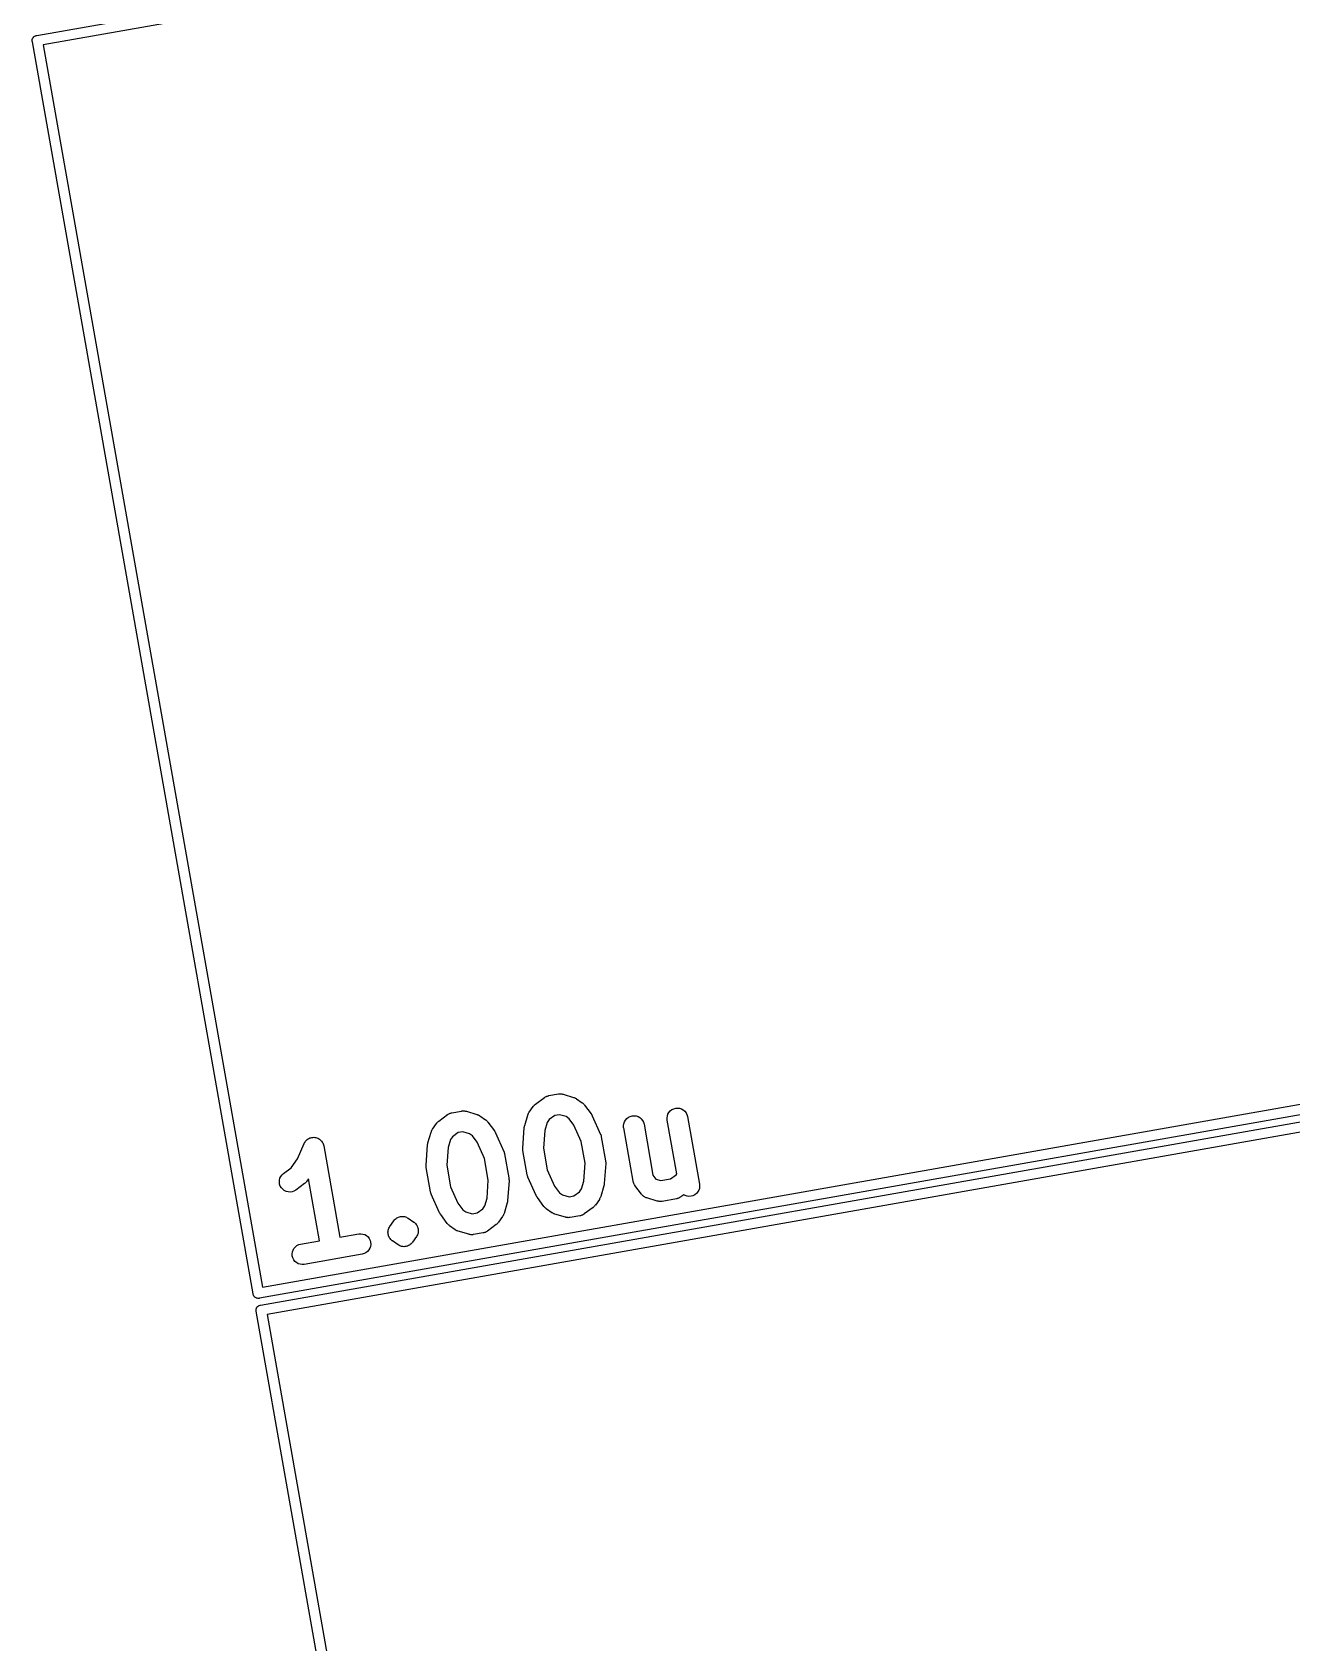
# Model space of a CAD drawing. Extents: x 61 to 358, y -137 to -43.
# Drawn here: x 238.52 to 257.14, y -104.36 to -80.56 of the extents above; entities that cross this region are included whole.
import ezdxf

# ---------------------------------------------------------------- set-up
doc = ezdxf.new("R2010")
doc.units = 0
doc.header["$MEASUREMENT"] = 0
doc.layers.add('BLACK', color=7, linetype='CONTINUOUS')

msp = doc.modelspace()

# ---------------------------------------------------------------- linework, layer by layer
at = {"layer": 'BLACK', "linetype": 'CONTINUOUS'}
for p, q in [((238.591, -80.6125), (257.094, -77.3499)), ((257.049, -77.5126), (238.688, -80.75)), ((238.524, -80.6866), (238.525, -80.6717)), ((238.525, -80.6717), (238.53, -80.6574)), ((238.53, -80.6574), (238.538, -80.6443)), ((238.538, -80.6443), (238.547, -80.6329)), ((238.547, -80.6329), (238.559, -80.6236)), ((238.559, -80.6236), (238.572, -80.6169)), ((238.572, -80.6169), (238.577, -80.6155)), ((238.577, -80.6155), (238.583, -80.6138)), ((238.583, -80.6138), (238.587, -80.6128)), ((238.583, -80.6138), (238.583, -80.6138)), ((238.587, -80.6128), (238.591, -80.6125)), ((238.524, -80.6957), (238.524, -80.6866)), ((238.525, -80.7015), (238.524, -80.6957)), ((238.526, -80.7051), (238.525, -80.7015)), ((241.788, -99.2082), (238.526, -80.7051)), ((238.688, -80.75), (241.926, -99.1104)), ((241.926, -99.1104), (260.286, -95.873)), ((260.384, -96.0105), (241.881, -99.2731)), ((241.899, -99.3731), (260.402, -96.1105)), ((260.357, -96.2732), (241.996, -99.5106)), ((245.963, -96.4031), (246.093, -96.3065)), ((246.093, -96.3065), (246.095, -96.3052)), ((246.095, -96.3052), (246.099, -96.303)), ((246.099, -96.303), (246.102, -96.3002)), ((246.102, -96.3002), (246.112, -96.2955)), ((246.112, -96.2955), (246.121, -96.2903)), ((246.121, -96.2903), (246.125, -96.2888)), ((246.125, -96.2888), (246.129, -96.2868)), ((246.129, -96.2868), (246.139, -96.284)), ((246.139, -96.284), (246.149, -96.2806)), ((246.149, -96.2806), (246.153, -96.28)), ((246.153, -96.28), (246.158, -96.2788)), ((246.158, -96.2788), (246.301, -96.2536)), ((246.301, -96.2536), (246.303, -96.2532)), ((246.303, -96.2532), (246.307, -96.2529)), ((246.307, -96.2529), (246.312, -96.2521)), ((246.312, -96.2521), (246.322, -96.252)), ((246.322, -96.252), (246.332, -96.2514)), ((246.332, -96.2514), (246.337, -96.2519)), ((246.337, -96.2519), (246.341, -96.2519)), ((246.341, -96.2519), (246.351, -96.2539)), ((246.351, -96.2539), (246.362, -96.2553)), ((246.362, -96.2553), (246.366, -96.2567)), ((246.366, -96.2567), (246.37, -96.2576)), ((246.37, -96.2576), (246.526, -96.3039)), ((246.526, -96.3039), (246.528, -96.3045)), ((246.528, -96.3045), (246.536, -96.3078)), ((246.536, -96.3078), (246.544, -96.3105)), ((246.544, -96.3105), (246.55, -96.3136)), ((246.55, -96.3136), (246.555, -96.3161)), ((246.555, -96.3161), (246.562, -96.3209)), ((246.562, -96.3209), (246.57, -96.3251)), ((246.57, -96.3251), (246.654, -96.384)), ((246.654, -96.384), (246.656, -96.3852)), ((246.656, -96.3852), (246.662, -96.3909)), ((246.662, -96.3909), (246.669, -96.396)), ((244.534, -96.6552), (244.664, -96.5585)), ((244.664, -96.5585), (244.666, -96.5572)), ((244.666, -96.5572), (244.669, -96.555)), ((244.669, -96.555), (244.673, -96.5522)), ((244.673, -96.5522), (244.682, -96.5475)), ((244.682, -96.5475), (244.691, -96.5423)), ((244.691, -96.5423), (244.696, -96.5408)), ((244.696, -96.5408), (244.7, -96.5388)), ((244.7, -96.5388), (244.71, -96.536)), ((244.71, -96.536), (244.719, -96.5326)), ((244.719, -96.5326), (244.724, -96.532)), ((244.724, -96.532), (244.728, -96.5308)), ((244.728, -96.5308), (244.871, -96.5056)), ((244.871, -96.5056), (244.873, -96.5053)), ((244.873, -96.5053), (244.878, -96.505)), ((244.878, -96.505), (244.882, -96.5041)), ((244.882, -96.5041), (244.893, -96.504)), ((244.893, -96.504), (244.903, -96.5034)), ((244.903, -96.5034), (244.907, -96.504)), ((244.907, -96.504), (244.912, -96.504)), ((244.912, -96.504), (244.922, -96.506)), ((244.922, -96.506), (244.932, -96.5073)), ((244.932, -96.5073), (244.937, -96.5088)), ((244.937, -96.5088), (244.941, -96.5096)), ((244.941, -96.5096), (245.097, -96.5559)), ((245.097, -96.5559), (245.099, -96.5565)), ((245.099, -96.5565), (245.107, -96.5599)), ((245.107, -96.5599), (245.115, -96.5625)), ((245.115, -96.5625), (245.12, -96.5656)), ((245.12, -96.5656), (245.126, -96.5681)), ((245.126, -96.5681), (245.133, -96.5729)), ((245.133, -96.5729), (245.141, -96.5771)), ((245.141, -96.5771), (245.225, -96.636)), ((245.803, -96.7217), (245.849, -96.5662)), ((245.849, -96.5641), (245.853, -96.5562)), ((245.849, -96.5662), (245.849, -96.5641)), ((245.853, -96.5562), (245.855, -96.5481)), ((245.855, -96.5481), (245.859, -96.5426)), ((245.859, -96.5426), (245.861, -96.5367)), ((245.861, -96.5367), (245.866, -96.5297)), ((245.866, -96.5297), (245.87, -96.5222)), ((245.87, -96.5222), (245.929, -96.4381)), ((245.929, -96.4381), (245.93, -96.4364)), ((245.93, -96.4364), (245.936, -96.43)), ((245.936, -96.43), (245.941, -96.4231)), ((245.941, -96.4231), (245.946, -96.4188)), ((245.946, -96.4188), (245.95, -96.4141)), ((245.95, -96.4141), (245.957, -96.4089)), ((245.957, -96.4089), (245.963, -96.4031)), ((246.246, -96.5727), (246.164, -96.6332)), ((246.318, -96.56), (246.246, -96.5727)), ((246.415, -96.589), (246.318, -96.56)), ((246.459, -96.6195), (246.415, -96.589)), ((246.531, -96.7165), (246.459, -96.6195)), ((246.669, -96.396), (246.673, -96.4007)), ((246.673, -96.4007), (246.678, -96.4049)), ((246.678, -96.4049), (246.683, -96.4117)), ((246.683, -96.4117), (246.689, -96.418)), ((246.689, -96.418), (246.786, -96.5483)), ((246.786, -96.5483), (246.787, -96.5501)), ((246.787, -96.5501), (246.787, -96.5507)), ((246.787, -96.5507), (246.788, -96.5512)), ((246.788, -96.5512), (246.795, -96.5635)), ((246.795, -96.5635), (246.802, -96.5758)), ((246.802, -96.5758), (246.802, -96.5764)), ((246.802, -96.5764), (246.802, -96.5771)), ((246.802, -96.5771), (246.924, -96.8503)), ((247.292, -96.6388), (247.311, -96.6164)), ((247.311, -96.6164), (247.335, -96.5983)), ((247.335, -96.5983), (247.362, -96.5851)), ((247.362, -96.5851), (247.39, -96.5773)), ((247.39, -96.5773), (247.42, -96.5752)), ((247.42, -96.5752), (247.45, -96.5789)), ((247.45, -96.5789), (247.478, -96.5883)), ((247.478, -96.5883), (247.504, -96.603)), ((247.504, -96.603), (247.526, -96.6224)), ((247.526, -96.6224), (247.544, -96.6459)), ((247.907, -96.6088), (247.911, -96.5793)), ((247.909, -96.6385), (247.907, -96.6088)), ((247.911, -96.5793), (247.92, -96.5511)), ((247.92, -96.5511), (247.935, -96.5254)), ((247.935, -96.5254), (247.955, -96.503)), ((247.955, -96.503), (247.978, -96.4849)), ((247.978, -96.4849), (248.005, -96.4716)), ((248.005, -96.4716), (248.034, -96.4638)), ((248.034, -96.4638), (248.063, -96.4618)), ((248.063, -96.4618), (248.093, -96.4655)), ((248.093, -96.4655), (248.121, -96.4749)), ((248.121, -96.4749), (248.147, -96.4896)), ((248.147, -96.4896), (248.169, -96.509)), ((248.169, -96.509), (248.188, -96.5324)), ((248.188, -96.5324), (248.201, -96.559)), ((248.201, -96.559), (248.209, -96.5876)), ((248.209, -96.5876), (248.386, -97.5882)), ((244.373, -96.9737), (244.419, -96.8182)), ((244.419, -96.8182), (244.42, -96.8162)), ((244.42, -96.8162), (244.423, -96.8083)), ((244.423, -96.8083), (244.426, -96.8001)), ((244.426, -96.8001), (244.429, -96.7946)), ((244.429, -96.7946), (244.432, -96.7888)), ((244.432, -96.7888), (244.436, -96.7817)), ((244.436, -96.7817), (244.441, -96.7742)), ((244.441, -96.7742), (244.5, -96.6902)), ((244.5, -96.6902), (244.501, -96.6884)), ((244.501, -96.6884), (244.506, -96.682)), ((244.506, -96.682), (244.512, -96.6751)), ((244.512, -96.6751), (244.516, -96.6709)), ((244.516, -96.6709), (244.52, -96.6661)), ((244.52, -96.6661), (244.527, -96.6609)), ((244.527, -96.6609), (244.534, -96.6552)), ((244.817, -96.8247), (244.735, -96.8853)), ((244.889, -96.812), (244.817, -96.8247)), ((244.986, -96.841), (244.889, -96.812)), ((245.03, -96.8715), (244.986, -96.841)), ((245.225, -96.636), (245.226, -96.6372)), ((245.226, -96.6372), (245.233, -96.6429)), ((245.233, -96.6429), (245.24, -96.648)), ((245.24, -96.648), (245.244, -96.6527)), ((245.244, -96.6527), (245.249, -96.6569)), ((245.249, -96.6569), (245.254, -96.6637)), ((245.254, -96.6637), (245.26, -96.67)), ((245.26, -96.67), (245.356, -96.8004)), ((245.356, -96.8004), (245.358, -96.8021)), ((245.358, -96.8021), (245.358, -96.8027)), ((245.358, -96.8027), (245.358, -96.8032)), ((245.358, -96.8032), (245.365, -96.8156)), ((245.365, -96.8156), (245.373, -96.8278)), ((245.373, -96.8278), (245.373, -96.8285)), ((245.373, -96.8285), (245.373, -96.8291)), ((245.373, -96.8291), (245.495, -97.1024)), ((245.776, -97.0529), (245.797, -96.7544)), ((245.797, -96.7509), (245.8, -96.7369)), ((245.797, -96.7516), (245.797, -96.7509)), ((245.797, -96.7523), (245.797, -96.7516)), ((245.797, -96.7544), (245.797, -96.7523)), ((245.8, -96.7369), (245.802, -96.7231)), ((245.802, -96.7224), (245.803, -96.7217)), ((245.802, -96.7231), (245.802, -96.7224)), ((246.099, -96.7926), (246.081, -97.0556)), ((246.134, -96.6768), (246.099, -96.7926)), ((246.164, -96.6332), (246.134, -96.6768)), ((246.638, -96.9573), (246.531, -96.7165)), ((246.924, -96.8503), (246.925, -96.8523)), ((246.925, -96.8523), (246.926, -96.8549)), ((246.926, -96.8549), (246.927, -96.8573)), ((246.927, -96.8573), (246.931, -96.869)), ((247.263, -96.7222), (247.267, -96.6927)), ((247.265, -96.7519), (247.263, -96.7222)), ((247.266, -96.754), (247.265, -96.7519)), ((247.404, -97.5401), (247.266, -96.754)), ((247.267, -96.6927), (247.277, -96.6646)), ((247.277, -96.6646), (247.292, -96.6388)), ((247.544, -96.6459), (247.558, -96.6724)), ((247.558, -96.6724), (247.566, -96.7011)), ((247.566, -96.7011), (247.698, -97.4518)), ((247.909, -96.6406), (247.909, -96.6385)), ((248.049, -97.436), (247.909, -96.6406)), ((242.443, -97.2109), (242.543, -96.9851)), ((242.543, -96.9832), (242.551, -96.9706)), ((242.543, -96.9834), (242.543, -96.9832)), ((242.543, -96.9851), (242.543, -96.9834)), ((242.543, -96.9834), (242.543, -96.9834)), ((242.543, -96.9834), (242.543, -96.9834)), ((242.551, -96.9706), (242.558, -96.9576)), ((242.558, -96.9575), (242.568, -96.9467)), ((242.558, -96.9576), (242.558, -96.9575)), ((242.558, -96.9576), (242.558, -96.9576)), ((242.568, -96.9467), (242.578, -96.9353)), ((242.578, -96.9351), (242.589, -96.9265)), ((242.578, -96.9352), (242.578, -96.9351)), ((242.578, -96.9353), (242.578, -96.9352)), ((242.589, -96.9265), (242.601, -96.9171)), ((242.601, -96.9171), (242.602, -96.917)), ((242.601, -96.9171), (242.601, -96.9171)), ((242.602, -96.917), (242.614, -96.9107)), ((242.614, -96.9107), (242.628, -96.9039)), ((242.628, -96.9038), (242.642, -96.9)), ((242.628, -96.9039), (242.628, -96.9038)), ((242.628, -96.9039), (242.628, -96.9039)), ((242.642, -96.9), (242.657, -96.8961)), ((242.657, -96.8961), (242.671, -96.8951)), ((242.657, -96.8961), (242.657, -96.8961)), ((242.657, -96.8961), (242.657, -96.8961)), ((242.671, -96.8951), (242.686, -96.894)), ((242.686, -96.894), (242.687, -96.894)), ((242.686, -96.894), (242.686, -96.894)), ((242.687, -96.894), (242.701, -96.8959)), ((242.701, -96.8959), (242.716, -96.8977)), ((242.716, -96.8977), (242.716, -96.8978)), ((242.716, -96.8978), (242.716, -96.8978)), ((242.716, -96.8978), (242.73, -96.9024)), ((242.73, -96.9024), (242.744, -96.9071)), ((242.744, -96.9071), (242.744, -96.9072)), ((242.744, -96.9072), (242.744, -96.9072)), ((242.744, -96.9072), (242.757, -96.9142)), ((242.757, -96.9142), (242.77, -96.9218)), ((242.77, -96.9218), (242.77, -96.9219)), ((242.77, -96.9219), (242.77, -96.922)), ((242.77, -96.922), (242.781, -96.9311)), ((242.781, -96.9311), (242.792, -96.9413)), ((242.792, -96.9413), (242.793, -96.9414)), ((242.793, -96.9414), (242.793, -96.9414)), ((242.793, -96.9414), (242.801, -96.9525)), ((242.801, -96.9525), (242.811, -96.9647)), ((242.811, -96.9647), (242.811, -96.9648)), ((242.811, -96.9648), (242.811, -96.9649)), ((242.811, -96.9649), (242.817, -96.9775)), ((242.817, -96.9775), (242.824, -96.9913)), ((242.824, -96.9913), (242.824, -96.9914)), ((242.824, -96.9914), (242.824, -96.9915)), ((242.824, -96.9915), (242.828, -97.0054)), ((242.828, -97.0054), (242.832, -97.0199)), ((242.832, -97.0199), (243.07, -98.3707)), ((244.346, -97.3049), (244.367, -97.0065)), ((244.367, -97.0029), (244.37, -96.989)), ((244.367, -97.0037), (244.367, -97.0029)), ((244.367, -97.0043), (244.367, -97.0037)), ((244.367, -97.0065), (244.367, -97.0043)), ((244.37, -96.989), (244.373, -96.9751)), ((244.373, -96.9744), (244.373, -96.9737)), ((244.373, -96.9751), (244.373, -96.9744)), ((244.67, -97.0446), (244.651, -97.3077)), ((244.705, -96.9288), (244.67, -97.0446)), ((244.735, -96.8853), (244.705, -96.9288)), ((245.102, -96.9685), (245.03, -96.8715)), ((245.209, -97.2094), (245.102, -96.9685)), ((245.495, -97.1024), (245.496, -97.1043)), ((245.496, -97.1043), (245.497, -97.1069)), ((245.775, -97.0583), (245.776, -97.0556)), ((245.776, -97.0705), (245.775, -97.0583)), ((245.776, -97.0556), (245.776, -97.0529)), ((245.776, -97.0826), (245.776, -97.0705)), ((245.777, -97.0853), (245.776, -97.0826)), ((245.777, -97.088), (245.777, -97.0853)), ((245.777, -97.0901), (245.777, -97.088)), ((245.84, -97.4474), (245.777, -97.0901)), ((246.081, -97.0556), (246.137, -97.376)), ((246.695, -97.2777), (246.638, -96.9573)), ((246.931, -96.869), (246.934, -96.8806)), ((246.934, -96.8806), (246.935, -96.8833)), ((246.935, -96.8833), (246.935, -96.8859)), ((246.935, -96.8859), (246.998, -97.2433)), ((242.349, -97.3464), (242.443, -97.2109)), ((244.346, -97.3077), (244.346, -97.3049)), ((244.346, -97.3103), (244.346, -97.3077)), ((244.347, -97.3225), (244.346, -97.3103)), ((244.347, -97.3347), (244.347, -97.3225)), ((244.348, -97.3373), (244.347, -97.3347)), ((244.348, -97.34), (244.348, -97.3373)), ((244.348, -97.3421), (244.348, -97.34)), ((244.411, -97.6995), (244.348, -97.3421)), ((244.651, -97.3077), (244.708, -97.6281)), ((245.265, -97.5298), (245.209, -97.2094)), ((245.497, -97.1069), (245.498, -97.1093)), ((245.498, -97.1093), (245.501, -97.1211)), ((245.501, -97.1211), (245.505, -97.1327)), ((245.505, -97.1327), (245.505, -97.1354)), ((245.505, -97.1354), (245.506, -97.138)), ((245.506, -97.138), (245.569, -97.4953)), ((246.676, -97.5408), (246.695, -97.2777)), ((247, -97.2805), (246.979, -97.579)), ((246.998, -97.2433), (246.999, -97.2454)), ((246.999, -97.2454), (246.999, -97.2481)), ((246.999, -97.2481), (246.999, -97.2507)), ((246.999, -97.2507), (247, -97.2629)), ((247, -97.2629), (247, -97.2751)), ((247, -97.2751), (247, -97.2778)), ((247, -97.2778), (247, -97.2805)), ((242.177, -97.5576), (242.178, -97.5279)), ((242.181, -97.587), (242.177, -97.5576)), ((242.178, -97.5279), (242.186, -97.4991)), ((242.186, -97.4991), (242.198, -97.4722)), ((242.198, -97.4722), (242.216, -97.4483)), ((242.216, -97.4483), (242.238, -97.4284)), ((242.238, -97.4284), (242.349, -97.3464)), ((242.55, -97.5765), (242.42, -97.6732)), ((242.556, -97.5708), (242.55, -97.5765)), ((242.563, -97.5656), (242.556, -97.5708)), ((242.567, -97.5608), (242.563, -97.5656)), ((242.572, -97.5566), (242.567, -97.5608)), ((242.577, -97.5497), (242.572, -97.5566)), ((242.583, -97.5433), (242.577, -97.5497)), ((242.584, -97.5415), (242.583, -97.5433)), ((242.608, -97.5066), (242.584, -97.5415)), ((242.77, -98.4236), (242.608, -97.5066)), ((245.247, -97.7929), (245.265, -97.5298)), ((245.571, -97.5325), (245.55, -97.831)), ((245.569, -97.4953), (245.569, -97.4974)), ((245.569, -97.4974), (245.569, -97.5001)), ((245.569, -97.5001), (245.57, -97.5028)), ((245.57, -97.5028), (245.57, -97.515)), ((245.57, -97.515), (245.571, -97.5271)), ((245.571, -97.5271), (245.571, -97.5298)), ((245.571, -97.5298), (245.571, -97.5325)), ((245.841, -97.4501), (245.84, -97.4474)), ((245.841, -97.4528), (245.841, -97.4501)), ((245.845, -97.4643), (245.841, -97.4528)), ((245.848, -97.4761), (245.845, -97.4643)), ((245.85, -97.4785), (245.848, -97.4761)), ((245.851, -97.4811), (245.85, -97.4785)), ((245.851, -97.483), (245.851, -97.4811)), ((245.973, -97.7563), (245.851, -97.483)), ((246.137, -97.376), (246.245, -97.6169)), ((246.642, -97.6566), (246.676, -97.5408)), ((246.979, -97.579), (246.979, -97.5811)), ((246.979, -97.5811), (246.979, -97.5818)), ((246.979, -97.5818), (246.979, -97.5825)), ((247.406, -97.5445), (247.404, -97.5401)), ((247.406, -97.5489), (247.406, -97.5445)), ((247.41, -97.5587), (247.406, -97.5489)), ((247.412, -97.5688), (247.41, -97.5587)), ((247.414, -97.5728), (247.412, -97.5688)), ((247.416, -97.577), (247.414, -97.5728)), ((247.421, -97.586), (247.416, -97.577)), ((247.698, -97.4518), (247.743, -97.5124)), ((247.743, -97.5124), (247.816, -97.5339)), ((247.816, -97.5339), (247.959, -97.5086)), ((247.959, -97.5086), (248.041, -97.4481)), ((248.041, -97.4481), (248.049, -97.436)), ((242.191, -97.6151), (242.181, -97.587)), ((242.206, -97.6407), (242.191, -97.6151)), ((242.226, -97.6629), (242.206, -97.6407)), ((242.249, -97.6808), (242.226, -97.6629)), ((242.276, -97.6938), (242.249, -97.6808)), ((242.305, -97.7013), (242.276, -97.6938)), ((242.335, -97.7031), (242.305, -97.7013)), ((242.364, -97.6991), (242.335, -97.7031)), ((242.392, -97.6894), (242.364, -97.6991)), ((242.418, -97.6744), (242.392, -97.6894)), ((242.42, -97.6732), (242.418, -97.6744)), ((244.412, -97.7021), (244.411, -97.6995)), ((244.412, -97.7048), (244.412, -97.7021)), ((244.416, -97.7164), (244.412, -97.7048)), ((244.419, -97.7281), (244.416, -97.7164)), ((244.42, -97.7306), (244.419, -97.7281)), ((244.421, -97.7331), (244.42, -97.7306)), ((244.422, -97.7351), (244.421, -97.7331)), ((244.544, -98.0084), (244.422, -97.7351)), ((244.708, -97.6281), (244.815, -97.8689)), ((245.212, -97.9087), (245.247, -97.7929)), ((245.974, -97.7569), (245.973, -97.7563)), ((245.974, -97.7576), (245.974, -97.7569)), ((245.981, -97.7698), (245.974, -97.7576)), ((245.988, -97.7822), (245.981, -97.7698)), ((245.988, -97.7827), (245.988, -97.7822)), ((245.989, -97.7833), (245.988, -97.7827)), ((245.99, -97.785), (245.989, -97.7833)), ((246.087, -97.9154), (245.99, -97.785)), ((246.245, -97.6169), (246.317, -97.7139)), ((246.317, -97.7139), (246.36, -97.7444)), ((246.36, -97.7444), (246.458, -97.7734)), ((246.458, -97.7734), (246.53, -97.7607)), ((246.53, -97.7607), (246.611, -97.7002)), ((246.611, -97.7002), (246.642, -97.6566)), ((246.906, -97.8112), (246.847, -97.8953)), ((246.91, -97.8037), (246.906, -97.8112)), ((246.915, -97.7966), (246.91, -97.8037)), ((246.917, -97.7908), (246.915, -97.7966)), ((246.92, -97.7853), (246.917, -97.7908)), ((246.923, -97.7771), (246.92, -97.7853)), ((246.926, -97.7693), (246.923, -97.7771)), ((246.927, -97.7672), (246.926, -97.7693)), ((246.973, -97.6117), (246.927, -97.7672)), ((246.974, -97.6103), (246.973, -97.611)), ((246.973, -97.611), (246.973, -97.6117)), ((246.976, -97.5964), (246.974, -97.6103)), ((246.979, -97.5825), (246.976, -97.5964)), ((247.426, -97.5953), (247.421, -97.586)), ((247.428, -97.5989), (247.426, -97.5953)), ((247.431, -97.6028), (247.428, -97.5989)), ((247.432, -97.6045), (247.431, -97.6028)), ((247.529, -97.7348), (247.432, -97.6045)), ((247.531, -97.7372), (247.529, -97.7348)), ((247.533, -97.74), (247.531, -97.7372)), ((247.541, -97.7482), (247.533, -97.74)), ((247.549, -97.7569), (247.541, -97.7482)), ((247.551, -97.7588), (247.549, -97.7569)), ((247.554, -97.7612), (247.551, -97.7588)), ((247.563, -97.7677), (247.554, -97.7612)), ((247.572, -97.7746), (247.563, -97.7677)), ((247.575, -97.776), (247.572, -97.7746)), ((247.578, -97.7779), (247.575, -97.776)), ((247.589, -97.7824), (247.578, -97.7779)), ((247.599, -97.7874), (247.589, -97.7824)), ((247.603, -97.7882), (247.599, -97.7874)), ((247.606, -97.7895), (247.603, -97.7882)), ((247.608, -97.7901), (247.606, -97.7895)), ((247.763, -97.8364), (247.608, -97.7901)), ((248.047, -97.8026), (247.833, -97.8404)), ((248.052, -97.8014), (248.047, -97.8026)), ((248.056, -97.8007), (248.052, -97.8014)), ((248.066, -97.7974), (248.056, -97.8007)), ((248.076, -97.7946), (248.066, -97.7974)), ((248.08, -97.7925), (248.076, -97.7946)), ((248.084, -97.7911), (248.08, -97.7925)), ((248.093, -97.7858), (248.084, -97.7911)), ((248.103, -97.7811), (248.093, -97.7858)), ((248.106, -97.7784), (248.103, -97.7811)), ((248.11, -97.7761), (248.106, -97.7784)), ((248.112, -97.7749), (248.11, -97.7761)), ((248.155, -97.7432), (248.112, -97.7749)), ((248.173, -97.7539), (248.155, -97.7432)), ((248.202, -97.7633), (248.173, -97.7539)), ((248.231, -97.767), (248.202, -97.7633)), ((248.261, -97.7649), (248.231, -97.767)), ((248.29, -97.7571), (248.261, -97.7649)), ((248.316, -97.7439), (248.29, -97.7571)), ((248.34, -97.7258), (248.316, -97.7439)), ((248.359, -97.7034), (248.34, -97.7258)), ((248.374, -97.6776), (248.359, -97.7034)), ((248.384, -97.6495), (248.374, -97.6776)), ((248.388, -97.62), (248.384, -97.6495)), ((248.386, -97.5882), (248.386, -97.5903)), ((248.386, -97.5903), (248.388, -97.62)), ((244.544, -98.009), (244.544, -98.0084)), ((244.544, -98.0096), (244.544, -98.009)), ((244.552, -98.0219), (244.544, -98.0096)), ((244.559, -98.0342), (244.552, -98.0219)), ((244.559, -98.0348), (244.559, -98.0342)), ((244.559, -98.0354), (244.559, -98.0348)), ((244.561, -98.0371), (244.559, -98.0354)), ((244.657, -98.1674), (244.561, -98.0371)), ((244.815, -97.8689), (244.887, -97.966)), ((244.887, -97.966), (244.931, -97.9965)), ((244.931, -97.9965), (245.028, -98.0254)), ((245.028, -98.0254), (245.1, -98.0127)), ((245.1, -98.0127), (245.182, -97.9522)), ((245.182, -97.9522), (245.212, -97.9087)), ((245.481, -98.0558), (245.476, -98.0632)), ((245.485, -98.0487), (245.481, -98.0558)), ((245.488, -98.0428), (245.485, -98.0487)), ((245.491, -98.0373), (245.488, -98.0428)), ((245.494, -98.0292), (245.491, -98.0373)), ((245.497, -98.0213), (245.494, -98.0292)), ((245.498, -98.0193), (245.497, -98.0213)), ((245.544, -97.8637), (245.498, -98.0193)), ((245.547, -97.8485), (245.544, -97.8624)), ((245.544, -97.8624), (245.544, -97.863)), ((245.544, -97.863), (245.544, -97.8637)), ((245.549, -97.8345), (245.547, -97.8485)), ((245.55, -97.8331), (245.549, -97.8338)), ((245.549, -97.8338), (245.549, -97.8345)), ((245.55, -97.831), (245.55, -97.8331)), ((246.092, -97.9217), (246.087, -97.9154)), ((246.098, -97.9285), (246.092, -97.9217)), ((246.102, -97.9327), (246.098, -97.9285)), ((246.107, -97.9374), (246.102, -97.9327)), ((246.114, -97.9425), (246.107, -97.9374)), ((246.12, -97.9482), (246.114, -97.9425)), ((246.122, -97.9494), (246.12, -97.9482)), ((246.206, -98.0083), (246.122, -97.9494)), ((246.213, -98.0125), (246.206, -98.0083)), ((246.22, -98.0173), (246.213, -98.0125)), ((246.226, -98.0198), (246.22, -98.0173)), ((246.232, -98.0229), (246.226, -98.0198)), ((246.24, -98.0256), (246.232, -98.0229)), ((246.248, -98.0289), (246.24, -98.0256)), ((246.25, -98.0295), (246.248, -98.0289)), ((246.405, -98.0758), (246.25, -98.0295)), ((246.618, -98.0546), (246.475, -98.0798)), ((246.622, -98.0534), (246.618, -98.0546)), ((246.627, -98.0528), (246.622, -98.0534)), ((246.637, -98.0494), (246.627, -98.0528)), ((246.647, -98.0466), (246.637, -98.0494)), ((246.651, -98.0446), (246.647, -98.0466)), ((246.655, -98.0431), (246.651, -98.0446)), ((246.664, -98.0379), (246.655, -98.0431)), ((246.673, -98.0332), (246.664, -98.0379)), ((246.677, -98.0304), (246.673, -98.0332)), ((246.681, -98.0282), (246.677, -98.0304)), ((246.682, -98.0269), (246.681, -98.0282)), ((246.813, -97.9302), (246.682, -98.0269)), ((246.819, -97.9245), (246.813, -97.9302)), ((246.826, -97.9193), (246.819, -97.9245)), ((246.83, -97.9145), (246.826, -97.9193)), ((246.835, -97.9103), (246.83, -97.9145)), ((246.84, -97.9034), (246.835, -97.9103)), ((246.846, -97.897), (246.84, -97.9034)), ((246.847, -97.8953), (246.846, -97.897)), ((247.768, -97.8372), (247.763, -97.8364)), ((247.772, -97.8387), (247.768, -97.8372)), ((247.782, -97.84), (247.772, -97.8387)), ((247.792, -97.842), (247.782, -97.84)), ((247.797, -97.842), (247.792, -97.842)), ((247.801, -97.8426), (247.797, -97.842)), ((247.812, -97.8419), (247.801, -97.8426)), ((247.822, -97.8419), (247.812, -97.8419)), ((247.827, -97.841), (247.822, -97.8419)), ((247.831, -97.8407), (247.827, -97.841)), ((247.833, -97.8404), (247.831, -97.8407)), ((243.782, -98.2945), (243.784, -98.2802)), ((243.782, -98.2951), (243.782, -98.2945)), ((243.782, -98.2956), (243.782, -98.2951)), ((243.783, -98.3098), (243.782, -98.2956)), ((243.784, -98.2802), (243.786, -98.2661)), ((243.786, -98.265), (243.791, -98.2514)), ((243.786, -98.2656), (243.786, -98.265)), ((243.786, -98.2661), (243.786, -98.2656)), ((243.791, -98.2514), (243.795, -98.2378)), ((243.795, -98.2378), (243.796, -98.2373)), ((243.796, -98.2368), (243.803, -98.2244)), ((243.796, -98.2373), (243.796, -98.2368)), ((243.803, -98.2244), (243.81, -98.2119)), ((243.81, -98.2119), (243.869, -98.1278)), ((243.869, -98.1269), (243.87, -98.1266)), ((243.869, -98.127), (243.869, -98.1269)), ((243.869, -98.1278), (243.869, -98.127)), ((243.869, -98.127), (243.869, -98.127)), ((243.87, -98.1261), (243.88, -98.1152)), ((243.87, -98.1265), (243.87, -98.1261)), ((243.87, -98.1266), (243.87, -98.1265)), ((243.87, -98.1265), (243.87, -98.1265)), ((243.88, -98.1152), (243.889, -98.1045)), ((243.889, -98.104), (243.89, -98.1038)), ((243.889, -98.1041), (243.889, -98.104)), ((243.889, -98.1044), (243.889, -98.1041)), ((243.889, -98.1045), (243.889, -98.1044)), ((243.89, -98.1038), (243.901, -98.095)), ((243.901, -98.095), (243.912, -98.0863)), ((243.912, -98.0863), (243.913, -98.0862)), ((243.913, -98.0857), (243.926, -98.0793)), ((243.913, -98.0859), (243.913, -98.0857)), ((243.913, -98.086), (243.913, -98.0859)), ((243.913, -98.0862), (243.913, -98.086)), ((243.926, -98.0793), (243.939, -98.073)), ((243.939, -98.0728), (243.94, -98.0727)), ((243.939, -98.0729), (243.939, -98.0728)), ((243.939, -98.073), (243.939, -98.0729)), ((243.94, -98.0726), (243.954, -98.0688)), ((243.94, -98.0727), (243.94, -98.0726)), ((243.954, -98.0688), (243.968, -98.0651)), ((243.968, -98.065), (243.969, -98.0649)), ((243.968, -98.0651), (243.968, -98.065)), ((243.968, -98.065), (243.968, -98.065)), ((243.968, -98.065), (243.968, -98.065)), ((243.969, -98.0649), (243.983, -98.0639)), ((243.983, -98.0639), (243.997, -98.0629)), ((243.997, -98.0629), (243.998, -98.0629)), ((243.998, -98.0629), (243.998, -98.0629)), ((243.998, -98.0629), (243.998, -98.0629)), ((243.998, -98.0629), (243.998, -98.0629)), ((243.998, -98.0629), (244.013, -98.0648)), ((244.013, -98.0648), (244.027, -98.0665)), ((244.027, -98.0665), (244.027, -98.0666)), ((244.027, -98.0666), (244.027, -98.0666)), ((244.027, -98.0666), (244.028, -98.0667)), ((244.028, -98.0667), (244.028, -98.0667)), ((244.028, -98.0667), (244.041, -98.0713)), ((244.041, -98.0713), (244.055, -98.0758)), ((244.055, -98.0758), (244.055, -98.0759)), ((244.055, -98.0759), (244.056, -98.076)), ((244.056, -98.076), (244.056, -98.0761)), ((244.056, -98.0761), (244.056, -98.0762)), ((244.056, -98.0762), (244.068, -98.0834)), ((244.068, -98.0834), (244.081, -98.0904)), ((244.081, -98.0904), (244.165, -98.1493)), ((244.165, -98.1493), (244.166, -98.1499)), ((244.166, -98.1499), (244.166, -98.1499)), ((244.166, -98.1499), (244.166, -98.1499)), ((244.166, -98.1499), (244.167, -98.1505)), ((244.167, -98.1505), (244.178, -98.16)), ((244.178, -98.16), (244.188, -98.1694)), ((244.188, -98.1694), (244.189, -98.1698)), ((244.189, -98.1698), (244.189, -98.1702)), ((244.189, -98.1702), (244.198, -98.1816)), ((244.198, -98.1816), (244.207, -98.1929)), ((244.207, -98.1929), (244.207, -98.1934)), ((244.207, -98.1934), (244.207, -98.1938)), ((244.207, -98.1938), (244.213, -98.2066)), ((244.213, -98.2066), (244.22, -98.2195)), ((244.22, -98.2195), (244.22, -98.22)), ((244.22, -98.22), (244.22, -98.2205)), ((244.22, -98.2205), (244.224, -98.2343)), ((244.224, -98.2343), (244.228, -98.2482)), ((244.228, -98.2931), (244.226, -98.3074)), ((244.228, -98.2482), (244.228, -98.2487)), ((244.228, -98.2487), (244.228, -98.2492)), ((244.228, -98.2492), (244.229, -98.2635)), ((244.23, -98.2789), (244.228, -98.2931)), ((244.229, -98.2635), (244.23, -98.2778)), ((244.23, -98.2778), (244.23, -98.2784)), ((244.23, -98.2784), (244.23, -98.2789)), ((244.663, -98.1738), (244.657, -98.1674)), ((244.668, -98.1806), (244.663, -98.1738)), ((244.673, -98.1848), (244.668, -98.1806)), ((244.677, -98.1895), (244.673, -98.1848)), ((244.684, -98.1946), (244.677, -98.1895)), ((244.691, -98.2002), (244.684, -98.1946)), ((244.692, -98.2015), (244.691, -98.2002)), ((244.776, -98.2603), (244.692, -98.2015)), ((244.784, -98.2645), (244.776, -98.2603)), ((244.791, -98.2693), (244.784, -98.2645)), ((244.797, -98.2718), (244.791, -98.2693)), ((244.802, -98.2749), (244.797, -98.2718)), ((244.81, -98.2776), (244.802, -98.2749)), ((244.818, -98.2809), (244.81, -98.2776)), ((244.82, -98.2816), (244.818, -98.2809)), ((244.976, -98.3278), (244.82, -98.2816)), ((245.226, -98.2952), (245.221, -98.2966)), ((245.235, -98.2899), (245.226, -98.2952)), ((245.244, -98.2852), (245.235, -98.2899)), ((245.247, -98.2825), (245.244, -98.2852)), ((245.251, -98.2802), (245.247, -98.2825)), ((245.253, -98.279), (245.251, -98.2802)), ((245.383, -98.1823), (245.253, -98.279)), ((245.39, -98.1765), (245.383, -98.1823)), ((245.397, -98.1713), (245.39, -98.1765)), ((245.401, -98.1666), (245.397, -98.1713)), ((245.405, -98.1623), (245.401, -98.1666)), ((245.411, -98.1554), (245.405, -98.1623)), ((245.416, -98.149), (245.411, -98.1554)), ((245.417, -98.1473), (245.416, -98.149)), ((245.476, -98.0632), (245.417, -98.1473)), ((246.41, -98.0766), (246.405, -98.0758)), ((246.414, -98.0781), (246.41, -98.0766)), ((246.424, -98.0795), (246.414, -98.0781)), ((246.434, -98.0814), (246.424, -98.0795)), ((246.439, -98.0814), (246.434, -98.0814)), ((246.443, -98.082), (246.439, -98.0814)), ((246.454, -98.0814), (246.443, -98.082)), ((246.464, -98.0813), (246.454, -98.0814)), ((246.469, -98.0804), (246.464, -98.0813)), ((246.473, -98.0802), (246.469, -98.0804)), ((246.475, -98.0798), (246.473, -98.0802)), ((242.393, -98.535), (242.413, -98.5125)), ((242.413, -98.5125), (242.436, -98.4941)), ((242.436, -98.4941), (242.463, -98.4807)), ((242.463, -98.4807), (242.491, -98.4727)), ((242.491, -98.4727), (242.77, -98.4236)), ((243.07, -98.3707), (243.349, -98.3215)), ((243.349, -98.3215), (243.351, -98.3212)), ((243.351, -98.3212), (243.381, -98.3193)), ((243.381, -98.3193), (243.41, -98.3232)), ((243.41, -98.3232), (243.438, -98.3328)), ((243.438, -98.3328), (243.464, -98.3477)), ((243.464, -98.3477), (243.487, -98.3673)), ((243.487, -98.3673), (243.505, -98.3908)), ((243.515, -98.5336), (243.5, -98.5594)), ((243.505, -98.3908), (243.518, -98.4175)), ((243.524, -98.5054), (243.515, -98.5336)), ((243.518, -98.4175), (243.526, -98.4462)), ((243.528, -98.4759), (243.524, -98.5054)), ((243.526, -98.4462), (243.528, -98.4759)), ((243.784, -98.3242), (243.783, -98.3098)), ((243.784, -98.3247), (243.784, -98.3242)), ((243.785, -98.3253), (243.784, -98.3247)), ((243.788, -98.339), (243.785, -98.3253)), ((243.792, -98.3529), (243.788, -98.339)), ((243.792, -98.3534), (243.792, -98.3529)), ((243.792, -98.3539), (243.792, -98.3534)), ((243.799, -98.3667), (243.792, -98.3539)), ((243.805, -98.3796), (243.799, -98.3667)), ((243.805, -98.38), (243.805, -98.3796)), ((243.806, -98.3805), (243.805, -98.38)), ((243.814, -98.3917), (243.806, -98.3805)), ((243.823, -98.4032), (243.814, -98.3917)), ((243.824, -98.4036), (243.823, -98.4032)), ((243.824, -98.404), (243.824, -98.4036)), ((243.835, -98.4134), (243.824, -98.404)), ((243.846, -98.4229), (243.835, -98.4134)), ((243.846, -98.4235), (243.846, -98.4229)), ((243.846, -98.4236), (243.846, -98.4235)), ((243.846, -98.4235), (243.846, -98.4235)), ((243.847, -98.4242), (243.846, -98.4236)), ((243.931, -98.483), (243.847, -98.4242)), ((243.944, -98.4901), (243.931, -98.483)), ((243.956, -98.4972), (243.944, -98.4901)), ((243.957, -98.4973), (243.956, -98.4972)), ((243.957, -98.4974), (243.957, -98.4973)), ((243.957, -98.4975), (243.957, -98.4974)), ((243.957, -98.4976), (243.957, -98.4975)), ((243.971, -98.5021), (243.957, -98.4976)), ((243.984, -98.5067), (243.971, -98.5021)), ((243.985, -98.5067), (243.984, -98.5067)), ((243.985, -98.5068), (243.985, -98.5067)), ((243.986, -98.5069), (243.985, -98.5068)), ((243.985, -98.5068), (243.985, -98.5068)), ((244, -98.5087), (243.986, -98.5069)), ((244.014, -98.5105), (244, -98.5087)), ((244.015, -98.5105), (244.014, -98.5105)), ((244.014, -98.5105), (244.014, -98.5105)), ((244.029, -98.5095), (244.015, -98.5105)), ((244.015, -98.5105), (244.015, -98.5105)), ((244.015, -98.5105), (244.015, -98.5105)), ((244.044, -98.5085), (244.029, -98.5095)), ((244.045, -98.5084), (244.044, -98.5084)), ((244.044, -98.5084), (244.044, -98.5084)), ((244.044, -98.5084), (244.044, -98.5085)), ((244.044, -98.5085), (244.044, -98.5085)), ((244.059, -98.5045), (244.045, -98.5084)), ((244.072, -98.5008), (244.059, -98.5045)), ((244.073, -98.5007), (244.072, -98.5008)), ((244.086, -98.494), (244.073, -98.5005)), ((244.073, -98.5005), (244.073, -98.5005)), ((244.073, -98.5005), (244.073, -98.5006)), ((244.073, -98.5006), (244.073, -98.5007)), ((244.099, -98.4877), (244.086, -98.494)), ((244.1, -98.4874), (244.099, -98.4875)), ((244.099, -98.4875), (244.099, -98.4877)), ((244.111, -98.4784), (244.1, -98.4871)), ((244.1, -98.4871), (244.1, -98.4873)), ((244.1, -98.4873), (244.1, -98.4874)), ((244.123, -98.4696), (244.111, -98.4784)), ((244.133, -98.4581), (244.123, -98.4689)), ((244.123, -98.4689), (244.123, -98.4691)), ((244.123, -98.4691), (244.123, -98.4693)), ((244.123, -98.4693), (244.123, -98.4694)), ((244.123, -98.4694), (244.123, -98.4696)), ((244.142, -98.4473), (244.133, -98.4581)), ((244.143, -98.4469), (244.142, -98.4473)), ((244.144, -98.4456), (244.143, -98.4464)), ((244.143, -98.4464), (244.143, -98.4465)), ((244.143, -98.4465), (244.143, -98.4465)), ((244.143, -98.4465), (244.143, -98.4469)), ((244.143, -98.4469), (244.143, -98.4469)), ((244.143, -98.4469), (244.143, -98.4469)), ((244.202, -98.3615), (244.144, -98.4456)), ((244.209, -98.3491), (244.202, -98.3615)), ((244.217, -98.3366), (244.209, -98.3491)), ((244.222, -98.322), (244.217, -98.3356)), ((244.217, -98.3356), (244.217, -98.3361)), ((244.217, -98.3361), (244.217, -98.3366)), ((244.226, -98.3084), (244.222, -98.322)), ((244.226, -98.3074), (244.226, -98.3079)), ((244.226, -98.3079), (244.226, -98.3084)), ((244.98, -98.3287), (244.976, -98.3278)), ((244.985, -98.3301), (244.98, -98.3287)), ((244.995, -98.3315), (244.985, -98.3301)), ((245.005, -98.3335), (244.995, -98.3315)), ((245.01, -98.3335), (245.005, -98.3335)), ((245.014, -98.3341), (245.01, -98.3335)), ((245.024, -98.3334), (245.014, -98.3341)), ((245.035, -98.3334), (245.024, -98.3334)), ((245.039, -98.3325), (245.035, -98.3334)), ((245.044, -98.3322), (245.039, -98.3325)), ((245.046, -98.3318), (245.044, -98.3322)), ((245.189, -98.3066), (245.046, -98.3318)), ((245.193, -98.3054), (245.189, -98.3066)), ((245.197, -98.3048), (245.193, -98.3054)), ((245.207, -98.3014), (245.197, -98.3048)), ((245.217, -98.2986), (245.207, -98.3014)), ((245.221, -98.2966), (245.217, -98.2986)), ((242.366, -98.6186), (242.369, -98.5891)), ((242.368, -98.6482), (242.366, -98.6186)), ((242.375, -98.6769), (242.368, -98.6482)), ((242.369, -98.5891), (242.379, -98.5608)), ((242.389, -98.7036), (242.375, -98.6769)), ((242.379, -98.5608), (242.393, -98.535)), ((242.407, -98.7271), (242.389, -98.7036)), ((242.429, -98.7467), (242.407, -98.7271)), ((242.455, -98.7616), (242.429, -98.7467)), ((242.483, -98.7712), (242.455, -98.7616)), ((242.513, -98.7751), (242.483, -98.7712)), ((243.402, -98.6217), (242.544, -98.7729)), ((243.431, -98.6137), (243.402, -98.6217)), ((243.457, -98.6003), (243.431, -98.6137)), ((243.481, -98.582), (243.457, -98.6003)), ((243.5, -98.5594), (243.481, -98.582)), ((242.542, -98.7733), (242.513, -98.7751)), ((242.544, -98.7729), (242.542, -98.7733)), ((241.789, -99.212), (241.788, -99.2082)), ((241.79, -99.2156), (241.789, -99.212)), ((241.793, -99.2264), (241.79, -99.2156)), ((241.79, -99.2156), (241.79, -99.2156)), ((241.8, -99.2398), (241.793, -99.2264)), ((241.809, -99.2516), (241.8, -99.2398)), ((241.818, -99.2597), (241.809, -99.2516)), ((241.82, -99.2614), (241.818, -99.2597)), ((241.823, -99.2632), (241.82, -99.2614)), ((241.833, -99.2688), (241.823, -99.2632)), ((241.832, -99.4471), (241.833, -99.4322)), ((241.832, -99.4563), (241.832, -99.4471)), ((241.833, -99.4621), (241.832, -99.4563)), ((241.838, -99.2703), (241.833, -99.2688)), ((241.833, -99.4322), (241.838, -99.418)), ((241.834, -99.4657), (241.833, -99.4621)), ((245.096, -117.969), (241.834, -99.4657)), ((241.848, -99.2734), (241.838, -99.2703)), ((241.838, -99.418), (241.846, -99.4049)), ((241.846, -99.4049), (241.855, -99.3935)), ((241.862, -99.2752), (241.848, -99.2734)), ((241.855, -99.3935), (241.867, -99.3842)), ((241.874, -99.2744), (241.862, -99.2752)), ((241.867, -99.3842), (241.88, -99.3774)), ((241.877, -99.2741), (241.874, -99.2744)), ((241.874, -99.2744), (241.874, -99.2744)), ((241.881, -99.2731), (241.877, -99.2741)), ((241.88, -99.3774), (241.891, -99.3744)), ((241.891, -99.3744), (241.895, -99.3734)), ((241.891, -99.3744), (241.891, -99.3744)), ((241.895, -99.3734), (241.899, -99.3731)), ((241.996, -99.5106), (245.234, -117.871))]:
    msp.add_line(p, q, dxfattribs=at)

doc.saveas('drawing.dxf')
